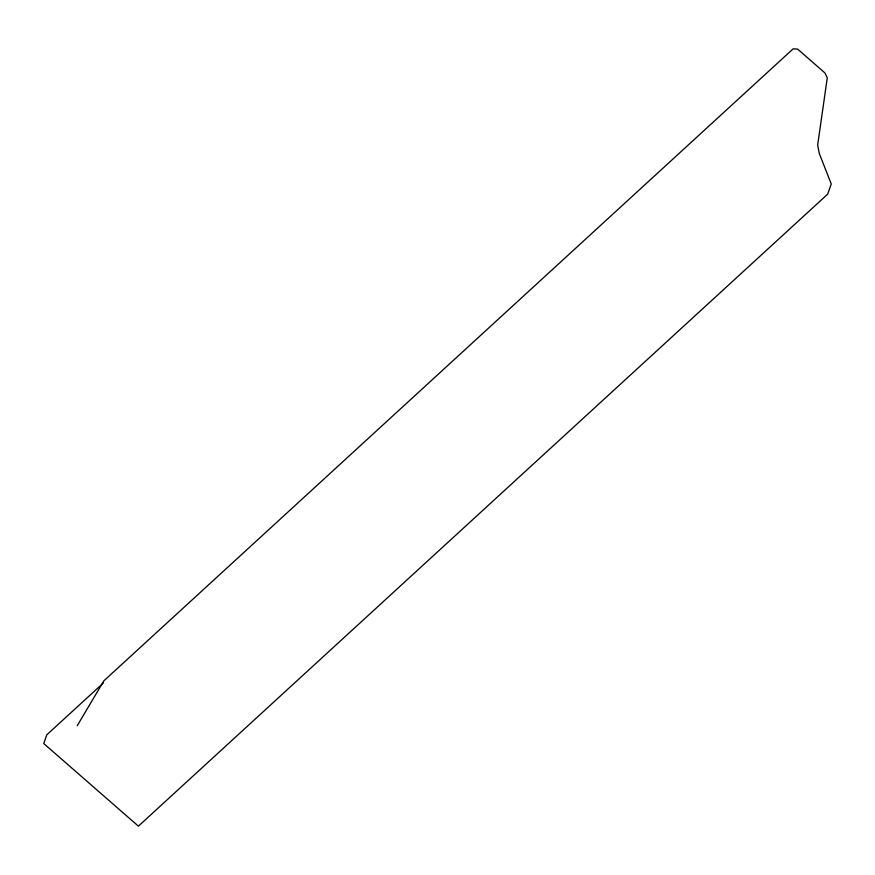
<?xml version="1.0" encoding="UTF-8"?>
<svg xmlns="http://www.w3.org/2000/svg" width="875" height="875" viewBox="0 0 875 875"><rect width="100%" height="100%" fill="white"/><g stroke="black" fill="none" stroke-linecap="round" stroke-linejoin="round"><path stroke-width="1.31" d="M77.23 725.703L103.873 680.827L793.133 48.836L797.672 49.098L824.917 72.953L827.28 77.798L817.666 145.031L819.295 153.486L831.25 183.98L827.663 194.173L138.403 826.164L43.75 743.542L46.823 734.803L103.261 683.069"/></g></svg>
